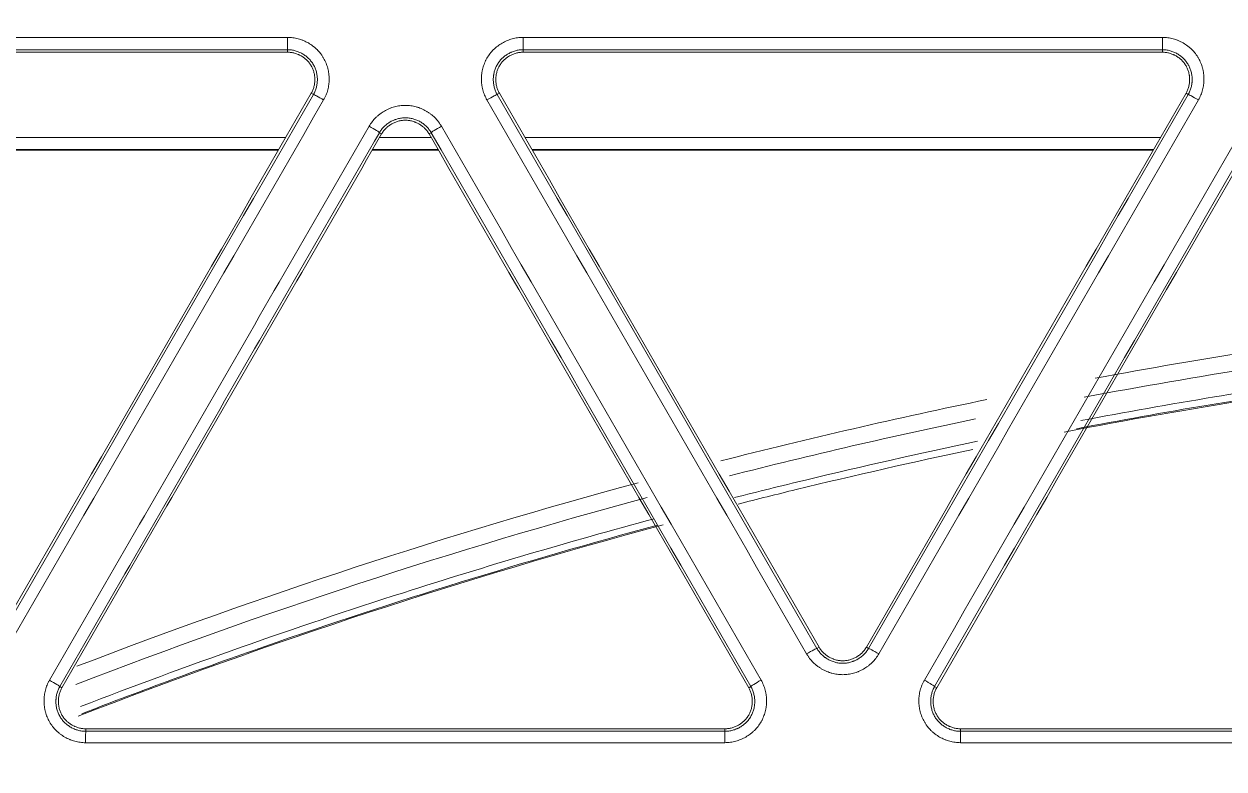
# Model space of a CAD drawing. Header units: inches. Extents: x 405346 to 489838, y -25612 to 14934.
# Drawn here: x 467159.02 to 467207.03, y 4533.6 to 4563.39 of the extents above; entities that cross this region are included whole.
import ezdxf

# ---------------------------------------------------------------- set-up
doc = ezdxf.new("R2010")
doc.units = ezdxf.units.IN
doc.header["$LTSCALE"] = 200
doc.header["$MEASUREMENT"] = 0
doc.layers.add('SS-EQ', color=2, linetype='Continuous', lineweight=20)

# ---------------------------------------------------------------- blocks, each defined once
blk = doc.blocks.new('4way무풍')
at = {"layer": 'SS-EQ'}
for p, q in [((-74.705, 240.839), (-74.705, 240.938)), ((-65.283, 240.938), (-65.283, 240.839)), ((-39.708, 240.839), (-39.708, 240.938)), ((-73.67, 239.147), (-73.757, 239.197)), ((-66.23, 239.197), (-66.317, 239.147)), ((-38.673, 239.147), (-38.76, 239.197)), ((-74.78, 237.423), (-100.202, 237.423)), ((-68.961, 237.423), (-71.029, 237.423)), ((-70.941, 237.572), (-71.027, 237.621)), ((-68.96, 237.621), (-69.046, 237.572)), ((-39.785, 237.423), (-65.207, 237.423)), ((-99.927, 236.949), (-75.054, 236.949)), ((-99.914, 236.924), (-75.067, 236.924)), ((-71.312, 236.924), (-68.67, 236.924)), ((-71.302, 236.949), (-68.688, 236.949)), ((-64.934, 236.949), (-40.058, 236.949)), ((-64.914, 236.924), (-40.071, 236.924)), ((-53.53, 216.999), (-53.443, 217.049)), ((-51.547, 217.049), (-51.461, 216.999)), ((-83.815, 215.473), (-83.729, 215.423)), ((-56.258, 215.423), (-56.172, 215.473)), ((-48.818, 215.473), (-48.732, 215.423)), ((-82.781, 213.782), (-82.781, 213.681)), ((-57.206, 213.681), (-57.206, 213.782)), ((-47.784, 213.782), (-47.784, 213.681))]:
    blk.add_line(p, q, dxfattribs=at)
for radius, start, end in [(231.709, 97.3123, 100.54153), (231.045, 97.24993, 100.68293), (229.825, 97.13305, 100.94482), (231.709, 101.63527, 104.33634), (231.045, 101.7829, 104.28852), (231.709, 105.18056, 111.0256), (231.045, 105.13481, 111.10046), (229.825, 105.0498, 111.19063)]:
    blk.add_arc((0, 0), radius, start, end, dxfattribs=at)
for centre, major_axis, ratio, start_param, end_param in [((-74.704, 241.411), (0, -0.474), 0.002196, 4.667051, 6.248279), ((-65.282, 241.411), (0, -0.474), 0.001885, 4.666785, 6.248279), ((-39.708, 241.411), (0, 0.474), 0.001088, 1.524669, 3.106686), ((-73.26, 238.91), (0.41, -0.237), 0.037527, 1.595023, 3.106661), ((-66.727, 238.91), (0.41, 0.237), 0.039797, 0.034934, 1.550131), ((-38.263, 238.91), (0.41, -0.237), 0.038773, 1.59443, 3.10666), ((-71.438, 237.858), (-0.41, 0.237), 0.037316, 3.176524, 4.736459), ((-68.549, 237.858), (0.41, 0.237), 0.039526, 1.550393, 3.106659), ((-53.939, 216.761), (0.41, 0.237), 0.034992, 0.034928, 1.553017), ((-51.051, 216.761), (0.41, -0.237), 0.033026, 1.592134, 3.106667), ((-84.225, 215.709), (0.41, -0.237), 0.031072, 0.034923, 1.592779), ((-55.762, 215.709), (0.41, 0.237), 0.03479, 1.553261, 3.106665), ((-49.228, 215.709), (-0.41, 0.237), 0.032879, 3.176518, 4.733578), ((-82.781, 213.208), (0, 0.474), 0.003545, 0.034907, 1.533433), ((-57.206, 213.208), (0, 0.474), 0.002346, 0.034907, 1.532516), ((-47.784, 213.208), (0, -0.474), 0.00191, 3.176499, 4.673858)]:
    blk.add_ellipse(centre, major_axis=major_axis, ratio=ratio, start_param=start_param, end_param=end_param, dxfattribs=at)
for points, knots in [([(-346.359, 0), (-346.359, 27.812), (-346.359, 55.623), (-346.359, 97.341), (-346.359, 111.247), (-346.359, 139.059), (-346.359, 152.964), (-346.359, 180.776), (-346.359, 194.682), (-346.359, 222.494), (-346.359, 236.4), (-346.358, 257.259), (-346.358, 264.212), (-346.359, 272.903), (-346.359, 274.641), (-346.359, 277.248), (-346.359, 278.117), (-346.358, 279.856), (-346.358, 280.725), (-346.358, 282.028), (-346.358, 282.463), (-346.358, 283.332), (-346.359, 283.767), (-346.359, 284.419), (-346.359, 284.636), (-346.359, 285.07), (-346.358, 285.288), (-346.355, 285.722), (-346.353, 285.939), (-346.345, 286.374), (-346.34, 286.591), (-346.322, 287.243), (-346.305, 287.677), (-346.262, 288.546), (-346.235, 288.98), (-346.174, 289.848), (-346.138, 290.283), (-346.078, 290.934), (-346.057, 291.151), (-346.012, 291.584), (-345.894, 292.666), (-345.748, 293.74), (-345.479, 295.449), (-345.327, 296.299), (-344.817, 298.834), (-344.407, 300.504), (-343.687, 302.982), (-343.172, 304.624), (-342.294, 307.059), (-341.638, 308.662), (-341.119, 309.858), (-340.941, 310.255), (-340.713, 310.75), (-340.668, 310.849), (-340.576, 311.047), (-340.437, 311.342), (-339.919, 312.422), (-339.029, 314.158), (-338.177, 315.659), (-336.854, 317.88), (-335.912, 319.32), (-334.41, 321.417), (-333.378, 322.795), (-331.741, 324.8), (-330.589, 326.095), (-329.702, 327.05), (-329.403, 327.366), (-329.023, 327.757), (-328.947, 327.835), (-328.795, 327.991), (-328.566, 328.224), (-327.719, 329.07), (-326.303, 330.411), (-324.35, 332.11), (-322.332, 333.721), (-320.944, 334.737), (-319.535, 335.723), (-318.819, 336.202), (-317.367, 337.129), (-315.893, 338.027), (-314.376, 338.866), (-313.222, 339.472), (-312.835, 339.671), (-312.249, 339.962), (-312.054, 340.059), (-311.662, 340.249), (-309.896, 341.094), (-308.103, 341.848), (-305.68, 342.749), (-304.055, 343.315), (-302.408, 343.812), (-299.923, 344.505), (-298.245, 344.898), (-295.697, 345.381), (-294.842, 345.525), (-293.766, 345.682), (-293.551, 345.712), (-293.119, 345.77), (-292.903, 345.798), (-292.254, 345.879), (-291.821, 345.928), (-290.523, 346.062), (-289.657, 346.132), (-288.357, 346.21), (-287.924, 346.231), (-287.057, 346.265), (-286.624, 346.277), (-285.974, 346.288), (-285.757, 346.29), (-285.323, 346.293), (-285.107, 346.293), (-284.673, 346.294), (-284.456, 346.293), (-284.023, 346.293), (-283.806, 346.293), (-283.155, 346.292), (-282.722, 346.292), (-281.855, 346.292), (-281.421, 346.292), (-280.12, 346.293), (-279.253, 346.293), (-277.519, 346.294), (-276.652, 346.294), (-274.05, 346.294), (-272.316, 346.294), (-267.113, 346.293), (-263.645, 346.293), (-256.707, 346.293), (-253.239, 346.293), (-242.833, 346.293), (-235.896, 346.294), (-222.022, 346.294), (-215.084, 346.294), (-194.273, 346.294), (-180.398, 346.294), (-152.65, 346.294), (-138.775, 346.294), (-111.027, 346.294), (-97.152, 346.294), (-69.403, 346.294), (-55.529, 346.294), (-34.718, 346.294), (-27.78, 346.294), (-13.906, 346.294), (-6.969, 346.294), (-0.032, 346.294)], [0, 0, 0, 0, 0.125, 0.125, 0.1875, 0.1875, 0.25, 0.25, 0.3125, 0.3125, 0.375, 0.375, 0.40625, 0.40625, 0.414063, 0.414063, 0.417969, 0.417969, 0.421875, 0.421875, 0.423828, 0.423828, 0.425781, 0.425781, 0.426758, 0.426758, 0.427734, 0.427734, 0.428711, 0.428711, 0.429688, 0.429688, 0.431641, 0.431641, 0.433594, 0.433594, 0.435547, 0.435547, 0.436523, 0.436523, 0.4375, 0.441406, 0.441406, 0.445313, 0.445313, 0.453125, 0.453125, 0.457031, 0.460938, 0.464844, 0.464844, 0.466797, 0.466797, 0.467285, 0.467285, 0.467773, 0.46875, 0.472656, 0.476563, 0.476563, 0.484375, 0.484375, 0.488281, 0.492188, 0.496094, 0.496094, 0.498047, 0.498047, 0.498535, 0.498535, 0.499023, 0.5, 0.503906, 0.507813, 0.511719, 0.515625, 0.515625, 0.519531, 0.519531, 0.523438, 0.527344, 0.527344, 0.529297, 0.529297, 0.530273, 0.530273, 0.53125, 0.539063, 0.539063, 0.542969, 0.546875, 0.546875, 0.554688, 0.554688, 0.558594, 0.558594, 0.55957, 0.55957, 0.560547, 0.560547, 0.5625, 0.5625, 0.566406, 0.566406, 0.568359, 0.568359, 0.570313, 0.570313, 0.571289, 0.571289, 0.572266, 0.572266, 0.573242, 0.573242, 0.574219, 0.574219, 0.576172, 0.576172, 0.578125, 0.578125, 0.582031, 0.582031, 0.585938, 0.585938, 0.59375, 0.59375, 0.609375, 0.609375, 0.625, 0.625, 0.65625, 0.65625, 0.6875, 0.6875, 0.75, 0.75, 0.8125, 0.8125, 0.875, 0.875, 0.9375, 0.9375, 0.96875, 0.96875, 1, 1, 1, 1]), ([(-0.032, 345.099), (-6.961, 345.099), (-13.891, 345.099), (-27.749, 345.099), (-34.679, 345.098), (-55.467, 345.098), (-69.326, 345.098), (-97.044, 345.097), (-110.903, 345.097), (-138.621, 345.096), (-152.479, 345.095), (-180.197, 345.093), (-194.056, 345.092), (-214.845, 345.089), (-221.774, 345.088), (-235.633, 345.086), (-242.562, 345.085), (-256.421, 345.082), (-263.351, 345.08), (-272.012, 345.079), (-273.745, 345.079), (-276.343, 345.078), (-277.21, 345.078), (-278.942, 345.077), (-279.808, 345.077), (-281.107, 345.076), (-281.54, 345.076), (-282.407, 345.076), (-282.84, 345.076), (-283.706, 345.075), (-284.139, 345.075), (-284.789, 345.074), (-285.005, 345.073), (-285.438, 345.071), (-285.655, 345.069), (-286.304, 345.059), (-286.737, 345.048), (-287.602, 345.017), (-288.034, 344.996), (-289.33, 344.921), (-290.194, 344.852), (-291.488, 344.721), (-291.92, 344.673), (-292.566, 344.593), (-292.782, 344.565), (-293.212, 344.507), (-294.286, 344.357), (-295.351, 344.179), (-297.891, 343.698), (-299.563, 343.307), (-302.038, 342.614), (-303.678, 342.117), (-305.297, 341.55), (-307.709, 340.648), (-309.296, 339.975), (-311.056, 339.137), (-311.349, 338.996), (-311.641, 338.852), (-311.836, 338.756), (-311.933, 338.707), (-312.418, 338.463), (-312.803, 338.264), (-313.95, 337.656), (-314.704, 337.235), (-316.19, 336.364), (-316.921, 335.913), (-318.363, 334.982), (-319.073, 334.501), (-320.472, 333.511), (-321.848, 332.49), (-323.849, 330.871), (-325.784, 329.163), (-327.03, 327.964), (-327.795, 327.195), (-327.947, 327.04), (-328.25, 326.729), (-328.401, 326.572), (-328.849, 326.101), (-329.144, 325.784), (-330.019, 324.826), (-331.153, 323.527), (-332.763, 321.515), (-333.776, 320.132), (-334.759, 318.728), (-335.235, 318.015), (-336.157, 316.57), (-336.603, 315.837), (-337.465, 314.349), (-338.296, 312.841), (-339.065, 311.29), (-339.481, 310.406), (-339.527, 310.307), (-339.618, 310.11), (-339.754, 309.814), (-340.065, 309.122), (-340.322, 308.526), (-340.821, 307.33), (-341.451, 305.726), (-342.288, 303.29), (-342.776, 301.647), (-343.454, 299.168), (-343.836, 297.496), (-344.302, 294.959), (-344.439, 294.108), (-344.619, 292.825), (-344.701, 292.181), (-344.786, 291.427), (-344.82, 291.103), (-344.842, 290.887), (-344.852, 290.779), (-344.946, 289.806), (-345.01, 288.941), (-345.078, 287.644), (-345.096, 287.211), (-345.116, 286.563), (-345.122, 286.346), (-345.13, 285.914), (-345.133, 285.698), (-345.138, 285.265), (-345.139, 285.049), (-345.14, 284.616), (-345.14, 284.4), (-345.141, 283.751), (-345.141, 283.319), (-345.141, 282.67), (-345.141, 282.453), (-345.141, 282.021), (-345.141, 281.805), (-345.142, 281.156), (-345.142, 280.723), (-345.142, 279.426), (-345.143, 278.561), (-345.144, 276.83), (-345.144, 275.965), (-345.145, 273.37), (-345.145, 271.64), (-345.146, 262.989), (-345.147, 256.068), (-345.152, 235.306), (-345.154, 221.464), (-345.157, 193.781), (-345.158, 179.94), (-345.16, 152.257), (-345.161, 138.415), (-345.162, 110.732), (-345.163, 69.207), (-345.164, 27.683), (-345.164, 0)], [0, 0, 0, 0, 0.03125, 0.03125, 0.0625, 0.0625, 0.125, 0.125, 0.1875, 0.1875, 0.25, 0.25, 0.3125, 0.3125, 0.34375, 0.34375, 0.375, 0.375, 0.40625, 0.40625, 0.414063, 0.414063, 0.417969, 0.417969, 0.421875, 0.421875, 0.423828, 0.423828, 0.425781, 0.425781, 0.427734, 0.427734, 0.428711, 0.428711, 0.429688, 0.429688, 0.431641, 0.431641, 0.433594, 0.433594, 0.4375, 0.4375, 0.439453, 0.439453, 0.44043, 0.44043, 0.441406, 0.445313, 0.445313, 0.453125, 0.453125, 0.457031, 0.460938, 0.460938, 0.46875, 0.46875, 0.469727, 0.470215, 0.470215, 0.470703, 0.470703, 0.472656, 0.472656, 0.476563, 0.476563, 0.480469, 0.480469, 0.484375, 0.484375, 0.488281, 0.492188, 0.496094, 0.5, 0.5, 0.500977, 0.500977, 0.501953, 0.501953, 0.503906, 0.503906, 0.507813, 0.511719, 0.515625, 0.515625, 0.519531, 0.519531, 0.523438, 0.523438, 0.527344, 0.53125, 0.53125, 0.531738, 0.531738, 0.532227, 0.533203, 0.535156, 0.535156, 0.539063, 0.542969, 0.546875, 0.546875, 0.554688, 0.554688, 0.558594, 0.558594, 0.560547, 0.561523, 0.562012, 0.562012, 0.5625, 0.5625, 0.566406, 0.566406, 0.568359, 0.568359, 0.569336, 0.569336, 0.570313, 0.570313, 0.571289, 0.571289, 0.572266, 0.572266, 0.574219, 0.574219, 0.575195, 0.575195, 0.576172, 0.576172, 0.578125, 0.578125, 0.582031, 0.582031, 0.585938, 0.585938, 0.59375, 0.59375, 0.625, 0.625, 0.6875, 0.6875, 0.75, 0.75, 0.8125, 0.8125, 0.875, 1, 1, 1, 1]), ([(-100.281, 241.433), (-96.018, 241.433), (-91.756, 241.433), (-83.231, 241.433), (-78.968, 241.433), (-74.706, 241.433)], [0, 0, 0, 0, 0.5, 0.5, 1, 1, 1, 1]), ([(-74.706, 241.433), (-74.632, 241.433), (-74.559, 241.428), (-74.416, 241.409), (-74.345, 241.394), (-74.24, 241.366), (-74.205, 241.355), (-74.153, 241.337), (-74.135, 241.331), (-74.101, 241.318), (-74.084, 241.311), (-74, 241.276), (-73.87, 241.211), (-73.749, 241.131), (-73.677, 241.075), (-73.662, 241.064), (-73.634, 241.041), (-73.62, 241.029), (-73.579, 240.993), (-73.552, 240.968), (-73.475, 240.892), (-73.427, 240.838), (-73.361, 240.752), (-73.339, 240.722), (-73.299, 240.661), (-73.279, 240.63), (-73.224, 240.535), (-73.161, 240.405), (-73.115, 240.268), (-73.092, 240.18), (-73.087, 240.162), (-73.079, 240.126), (-73.075, 240.108), (-73.065, 240.054), (-73.059, 240.018), (-73.045, 239.91), (-73.04, 239.838), (-73.04, 239.729), (-73.042, 239.675), (-73.046, 239.62), (-73.05, 239.584), (-73.052, 239.566), (-73.064, 239.475), (-73.091, 239.333), (-73.137, 239.195), (-73.178, 239.094), (-73.193, 239.061), (-73.226, 238.995), (-73.243, 238.963), (-73.261, 238.931)], [0, 0, 0, 0, 0.0625, 0.0625, 0.125, 0.125, 0.15625, 0.15625, 0.171875, 0.171875, 0.1875, 0.1875, 0.25, 0.3125, 0.3125, 0.328125, 0.328125, 0.34375, 0.34375, 0.375, 0.375, 0.4375, 0.4375, 0.46875, 0.46875, 0.5, 0.5, 0.5625, 0.625, 0.625, 0.640625, 0.640625, 0.65625, 0.65625, 0.6875, 0.6875, 0.75, 0.75, 0.78125, 0.796875, 0.796875, 0.8125, 0.8125, 0.875, 0.9375, 0.9375, 0.96875, 0.96875, 1, 1, 1, 1]), ([(-66.728, 238.931), (-66.764, 238.995), (-66.796, 239.06), (-66.851, 239.194), (-66.874, 239.262), (-66.902, 239.368), (-66.91, 239.403), (-66.921, 239.457), (-66.924, 239.475), (-66.93, 239.511), (-66.933, 239.529), (-66.944, 239.62), (-66.954, 239.764), (-66.944, 239.909), (-66.933, 240), (-66.93, 240.018), (-66.924, 240.054), (-66.921, 240.072), (-66.911, 240.126), (-66.902, 240.161), (-66.875, 240.266), (-66.852, 240.335), (-66.811, 240.435), (-66.796, 240.469), (-66.764, 240.534), (-66.746, 240.567), (-66.692, 240.662), (-66.611, 240.782), (-66.515, 240.891), (-66.45, 240.955), (-66.437, 240.967), (-66.41, 240.992), (-66.397, 241.005), (-66.355, 241.041), (-66.327, 241.064), (-66.24, 241.13), (-66.18, 241.17), (-66.086, 241.225), (-66.038, 241.25), (-65.988, 241.274), (-65.955, 241.289), (-65.938, 241.297), (-65.854, 241.332), (-65.716, 241.379), (-65.575, 241.408), (-65.466, 241.423), (-65.43, 241.427), (-65.357, 241.432), (-65.32, 241.433), (-65.283, 241.433)], [0, 0, 0, 0, 0.0625, 0.0625, 0.125, 0.125, 0.15625, 0.15625, 0.171875, 0.171875, 0.1875, 0.1875, 0.25, 0.3125, 0.3125, 0.328125, 0.328125, 0.34375, 0.34375, 0.375, 0.375, 0.4375, 0.4375, 0.46875, 0.46875, 0.5, 0.5, 0.5625, 0.625, 0.625, 0.640625, 0.640625, 0.65625, 0.65625, 0.6875, 0.6875, 0.75, 0.75, 0.78125, 0.796875, 0.796875, 0.8125, 0.8125, 0.875, 0.9375, 0.9375, 0.96875, 0.96875, 1, 1, 1, 1]), ([(-65.283, 241.433), (-61.021, 241.433), (-56.758, 241.433), (-48.233, 241.433), (-43.971, 241.433), (-39.708, 241.433)], [0, 0, 0, 0, 0.5, 0.5, 1, 1, 1, 1]), ([(-39.708, 241.433), (-39.635, 241.433), (-39.562, 241.428), (-39.419, 241.409), (-39.348, 241.394), (-39.242, 241.366), (-39.207, 241.355), (-39.155, 241.337), (-39.138, 241.331), (-39.104, 241.318), (-39.087, 241.311), (-39.003, 241.276), (-38.873, 241.212), (-38.752, 241.131), (-38.679, 241.076), (-38.665, 241.064), (-38.637, 241.041), (-38.623, 241.029), (-38.581, 240.993), (-38.555, 240.969), (-38.478, 240.892), (-38.43, 240.838), (-38.363, 240.752), (-38.342, 240.722), (-38.301, 240.662), (-38.282, 240.631), (-38.227, 240.536), (-38.163, 240.405), (-38.117, 240.268), (-38.094, 240.18), (-38.09, 240.162), (-38.082, 240.126), (-38.078, 240.108), (-38.067, 240.055), (-38.062, 240.019), (-38.048, 239.911), (-38.043, 239.838), (-38.043, 239.73), (-38.045, 239.675), (-38.049, 239.621), (-38.053, 239.584), (-38.055, 239.566), (-38.066, 239.475), (-38.094, 239.333), (-38.14, 239.196), (-38.181, 239.095), (-38.196, 239.061), (-38.228, 238.995), (-38.246, 238.963), (-38.264, 238.931)], [0, 0, 0, 0, 0.0625, 0.0625, 0.125, 0.125, 0.15625, 0.15625, 0.171875, 0.171875, 0.1875, 0.1875, 0.25, 0.3125, 0.3125, 0.328125, 0.328125, 0.34375, 0.34375, 0.375, 0.375, 0.4375, 0.4375, 0.46875, 0.46875, 0.5, 0.5, 0.5625, 0.625, 0.625, 0.640625, 0.640625, 0.65625, 0.65625, 0.6875, 0.6875, 0.75, 0.75, 0.78125, 0.796875, 0.796875, 0.8125, 0.8125, 0.875, 0.9375, 0.9375, 0.96875, 0.96875, 1, 1, 1, 1]), ([(-74.705, 240.938), (-78.967, 240.938), (-83.229, 240.938), (-91.754, 240.938), (-96.017, 240.938), (-100.279, 240.938)], [0, 0, 0, 0, 0.5, 0.5, 1, 1, 1, 1]), ([(-74.705, 240.839), (-78.967, 240.839), (-83.229, 240.839), (-91.754, 240.839), (-96.017, 240.839), (-100.279, 240.839)], [0, 0, 0, 0, 0.5, 0.5, 1, 1, 1, 1]), ([(-73.67, 239.147), (-73.668, 239.15), (-73.667, 239.153), (-73.663, 239.159), (-73.659, 239.167), (-73.654, 239.176), (-73.645, 239.193), (-73.639, 239.205), (-73.621, 239.24), (-73.611, 239.264), (-73.581, 239.336), (-73.549, 239.435), (-73.529, 239.537), (-73.521, 239.602), (-73.52, 239.615), (-73.517, 239.641), (-73.516, 239.654), (-73.514, 239.693), (-73.513, 239.719), (-73.513, 239.796), (-73.516, 239.848), (-73.526, 239.925), (-73.53, 239.951), (-73.54, 240.002), (-73.546, 240.028), (-73.566, 240.104), (-73.599, 240.202), (-73.644, 240.295), (-73.683, 240.363), (-73.697, 240.386), (-73.726, 240.429), (-73.742, 240.45), (-73.789, 240.511), (-73.824, 240.55), (-73.879, 240.605), (-73.907, 240.631), (-73.937, 240.657), (-73.958, 240.673), (-73.968, 240.681), (-74.02, 240.721), (-74.107, 240.779), (-74.2, 240.825), (-74.272, 240.855), (-74.296, 240.864), (-74.346, 240.882), (-74.371, 240.889), (-74.446, 240.91), (-74.497, 240.92), (-74.574, 240.931), (-74.613, 240.935), (-74.659, 240.937), (-74.682, 240.938), (-74.691, 240.938), (-74.698, 240.938), (-74.701, 240.938), (-74.705, 240.938)], [0, 0, 0, 0, 0.003906, 0.003906, 0.007812, 0.015625, 0.015625, 0.03125, 0.03125, 0.0625, 0.0625, 0.125, 0.1875, 0.1875, 0.203125, 0.203125, 0.21875, 0.21875, 0.25, 0.25, 0.3125, 0.3125, 0.34375, 0.34375, 0.375, 0.375, 0.4375, 0.5, 0.5, 0.53125, 0.53125, 0.5625, 0.5625, 0.625, 0.625, 0.65625, 0.671875, 0.671875, 0.6875, 0.6875, 0.75, 0.8125, 0.8125, 0.84375, 0.84375, 0.875, 0.875, 0.9375, 0.9375, 0.96875, 0.984375, 0.992187, 0.996094, 0.996094, 1, 1, 1, 1]), ([(-74.705, 240.839), (-74.68, 240.839), (-74.656, 240.838), (-74.608, 240.835), (-74.584, 240.832), (-74.514, 240.823), (-74.421, 240.803), (-74.33, 240.772), (-74.275, 240.749), (-74.264, 240.744), (-74.242, 240.734), (-74.21, 240.719), (-74.178, 240.702), (-74.116, 240.666), (-74.077, 240.64), (-74.02, 240.597), (-74.002, 240.581), (-73.965, 240.55), (-73.948, 240.534), (-73.897, 240.483), (-73.834, 240.412), (-73.781, 240.333), (-73.745, 240.271), (-73.733, 240.249), (-73.712, 240.206), (-73.703, 240.185), (-73.676, 240.119), (-73.661, 240.074), (-73.643, 240.005), (-73.635, 239.97), (-73.629, 239.934), (-73.625, 239.911), (-73.623, 239.899), (-73.615, 239.839), (-73.61, 239.744), (-73.616, 239.649), (-73.625, 239.578), (-73.628, 239.555), (-73.637, 239.507), (-73.643, 239.484), (-73.661, 239.415), (-73.676, 239.37), (-73.712, 239.282), (-73.733, 239.239), (-73.757, 239.197)], [0, 0, 0, 0, 0.03125, 0.03125, 0.0625, 0.0625, 0.125, 0.1875, 0.1875, 0.203125, 0.203125, 0.21875, 0.25, 0.25, 0.3125, 0.3125, 0.34375, 0.34375, 0.375, 0.375, 0.4375, 0.5, 0.5, 0.53125, 0.53125, 0.5625, 0.5625, 0.625, 0.625, 0.65625, 0.671875, 0.671875, 0.6875, 0.6875, 0.75, 0.8125, 0.8125, 0.84375, 0.84375, 0.875, 0.875, 0.9375, 0.9375, 1, 1, 1, 1]), ([(-65.283, 240.938), (-65.286, 240.938), (-65.289, 240.938), (-65.296, 240.938), (-65.306, 240.938), (-65.315, 240.937), (-65.335, 240.937), (-65.348, 240.936), (-65.388, 240.933), (-65.414, 240.931), (-65.491, 240.92), (-65.592, 240.899), (-65.691, 240.865), (-65.751, 240.84), (-65.763, 240.834), (-65.787, 240.823), (-65.822, 240.806), (-65.857, 240.788), (-65.924, 240.749), (-65.967, 240.72), (-66.029, 240.673), (-66.05, 240.656), (-66.079, 240.631), (-66.089, 240.622), (-66.108, 240.604), (-66.118, 240.595), (-66.164, 240.549), (-66.199, 240.51), (-66.262, 240.429), (-66.291, 240.385), (-66.33, 240.318), (-66.342, 240.294), (-66.365, 240.247), (-66.376, 240.224), (-66.405, 240.152), (-66.422, 240.103), (-66.441, 240.027), (-66.45, 239.989), (-66.457, 239.951), (-66.461, 239.925), (-66.463, 239.912), (-66.471, 239.847), (-66.478, 239.743), (-66.471, 239.64), (-66.461, 239.563), (-66.457, 239.537), (-66.447, 239.485), (-66.441, 239.46), (-66.422, 239.384), (-66.405, 239.335), (-66.376, 239.263), (-66.36, 239.228), (-66.339, 239.187), (-66.328, 239.167), (-66.324, 239.159), (-66.32, 239.153), (-66.319, 239.15), (-66.317, 239.147)], [0, 0, 0, 0, 0.003906, 0.003906, 0.007812, 0.015625, 0.015625, 0.03125, 0.03125, 0.0625, 0.0625, 0.125, 0.1875, 0.1875, 0.203125, 0.203125, 0.21875, 0.25, 0.25, 0.3125, 0.3125, 0.34375, 0.34375, 0.359375, 0.359375, 0.375, 0.375, 0.4375, 0.4375, 0.5, 0.5, 0.53125, 0.53125, 0.5625, 0.5625, 0.625, 0.625, 0.65625, 0.671875, 0.671875, 0.6875, 0.6875, 0.75, 0.8125, 0.8125, 0.84375, 0.84375, 0.875, 0.875, 0.9375, 0.9375, 0.96875, 0.984375, 0.992187, 0.996094, 0.996094, 1, 1, 1, 1]), ([(-66.23, 239.197), (-66.254, 239.239), (-66.276, 239.283), (-66.312, 239.371), (-66.341, 239.461), (-66.36, 239.554), (-66.369, 239.626), (-66.371, 239.65), (-66.374, 239.697), (-66.375, 239.721), (-66.375, 239.793), (-66.372, 239.84), (-66.363, 239.911), (-66.359, 239.934), (-66.35, 239.981), (-66.344, 240.005), (-66.326, 240.074), (-66.296, 240.164), (-66.254, 240.25), (-66.218, 240.312), (-66.206, 240.333), (-66.179, 240.372), (-66.165, 240.392), (-66.121, 240.448), (-66.09, 240.484), (-66.039, 240.534), (-66.013, 240.558), (-65.985, 240.581), (-65.967, 240.596), (-65.957, 240.604), (-65.91, 240.64), (-65.83, 240.693), (-65.745, 240.735), (-65.679, 240.763), (-65.656, 240.771), (-65.611, 240.787), (-65.588, 240.794), (-65.519, 240.813), (-65.472, 240.823), (-65.378, 240.836), (-65.331, 240.839), (-65.283, 240.839)], [0, 0, 0, 0, 0.0625, 0.0625, 0.125, 0.1875, 0.1875, 0.21875, 0.21875, 0.25, 0.25, 0.3125, 0.3125, 0.34375, 0.34375, 0.375, 0.375, 0.4375, 0.5, 0.5, 0.53125, 0.53125, 0.5625, 0.5625, 0.625, 0.625, 0.65625, 0.671875, 0.671875, 0.6875, 0.6875, 0.75, 0.8125, 0.8125, 0.84375, 0.84375, 0.875, 0.875, 0.9375, 0.9375, 1, 1, 1, 1]), ([(-39.708, 240.938), (-43.97, 240.938), (-48.233, 240.938), (-56.758, 240.938), (-61.02, 240.938), (-65.283, 240.938)], [0, 0, 0, 0, 0.5, 0.5, 1, 1, 1, 1]), ([(-39.708, 240.839), (-43.97, 240.839), (-48.233, 240.839), (-56.758, 240.839), (-61.02, 240.839), (-65.283, 240.839)], [0, 0, 0, 0, 0.5, 0.5, 1, 1, 1, 1]), ([(-38.673, 239.147), (-38.672, 239.15), (-38.67, 239.153), (-38.667, 239.159), (-38.662, 239.167), (-38.657, 239.176), (-38.648, 239.193), (-38.642, 239.205), (-38.625, 239.24), (-38.614, 239.264), (-38.585, 239.336), (-38.552, 239.435), (-38.532, 239.537), (-38.524, 239.601), (-38.523, 239.615), (-38.52, 239.641), (-38.519, 239.654), (-38.517, 239.693), (-38.516, 239.719), (-38.516, 239.796), (-38.519, 239.848), (-38.529, 239.925), (-38.533, 239.951), (-38.543, 240.002), (-38.549, 240.028), (-38.569, 240.104), (-38.602, 240.202), (-38.647, 240.295), (-38.686, 240.363), (-38.7, 240.385), (-38.73, 240.429), (-38.745, 240.45), (-38.792, 240.511), (-38.827, 240.55), (-38.882, 240.605), (-38.911, 240.631), (-38.941, 240.657), (-38.961, 240.673), (-38.971, 240.681), (-39.023, 240.721), (-39.11, 240.779), (-39.203, 240.825), (-39.275, 240.855), (-39.3, 240.864), (-39.349, 240.882), (-39.374, 240.889), (-39.45, 240.91), (-39.5, 240.92), (-39.577, 240.931), (-39.616, 240.935), (-39.662, 240.937), (-39.685, 240.938), (-39.695, 240.938), (-39.701, 240.938), (-39.704, 240.938), (-39.708, 240.938)], [0, 0, 0, 0, 0.003906, 0.003906, 0.007812, 0.015625, 0.015625, 0.03125, 0.03125, 0.0625, 0.0625, 0.125, 0.1875, 0.1875, 0.203125, 0.203125, 0.21875, 0.21875, 0.25, 0.25, 0.3125, 0.3125, 0.34375, 0.34375, 0.375, 0.375, 0.4375, 0.5, 0.5, 0.53125, 0.53125, 0.5625, 0.5625, 0.625, 0.625, 0.65625, 0.671875, 0.671875, 0.6875, 0.6875, 0.75, 0.8125, 0.8125, 0.84375, 0.84375, 0.875, 0.875, 0.9375, 0.9375, 0.96875, 0.984375, 0.992188, 0.996094, 0.996094, 1, 1, 1, 1]), ([(-39.708, 240.839), (-39.684, 240.839), (-39.66, 240.838), (-39.612, 240.835), (-39.588, 240.832), (-39.517, 240.823), (-39.424, 240.803), (-39.334, 240.772), (-39.278, 240.749), (-39.267, 240.744), (-39.245, 240.734), (-39.213, 240.719), (-39.181, 240.702), (-39.12, 240.666), (-39.08, 240.64), (-39.023, 240.597), (-39.005, 240.581), (-38.968, 240.55), (-38.951, 240.534), (-38.9, 240.483), (-38.837, 240.412), (-38.784, 240.333), (-38.748, 240.271), (-38.736, 240.249), (-38.715, 240.206), (-38.706, 240.185), (-38.679, 240.119), (-38.664, 240.074), (-38.646, 240.005), (-38.638, 239.97), (-38.632, 239.934), (-38.628, 239.911), (-38.626, 239.899), (-38.619, 239.839), (-38.613, 239.744), (-38.619, 239.649), (-38.628, 239.578), (-38.632, 239.555), (-38.641, 239.507), (-38.646, 239.484), (-38.664, 239.415), (-38.679, 239.37), (-38.715, 239.282), (-38.736, 239.239), (-38.76, 239.197)], [0, 0, 0, 0, 0.03125, 0.03125, 0.0625, 0.0625, 0.125, 0.1875, 0.1875, 0.203125, 0.203125, 0.21875, 0.25, 0.25, 0.3125, 0.3125, 0.34375, 0.34375, 0.375, 0.375, 0.4375, 0.5, 0.5, 0.53125, 0.53125, 0.5625, 0.5625, 0.625, 0.625, 0.65625, 0.671875, 0.671875, 0.6875, 0.6875, 0.75, 0.8125, 0.8125, 0.84375, 0.84375, 0.875, 0.875, 0.9375, 0.9375, 1, 1, 1, 1]), ([(-71.439, 237.879), (-71.402, 237.942), (-71.362, 238.003), (-71.273, 238.117), (-71.225, 238.171), (-71.148, 238.248), (-71.121, 238.273), (-71.08, 238.309), (-71.066, 238.321), (-71.037, 238.344), (-71.023, 238.355), (-70.951, 238.411), (-70.83, 238.491), (-70.7, 238.555), (-70.615, 238.591), (-70.598, 238.598), (-70.564, 238.611), (-70.547, 238.617), (-70.495, 238.634), (-70.461, 238.645), (-70.356, 238.674), (-70.285, 238.688), (-70.177, 238.703), (-70.141, 238.706), (-70.068, 238.711), (-70.031, 238.713), (-69.922, 238.713), (-69.777, 238.703), (-69.635, 238.674), (-69.547, 238.65), (-69.529, 238.645), (-69.494, 238.634), (-69.477, 238.628), (-69.425, 238.611), (-69.391, 238.598), (-69.29, 238.556), (-69.225, 238.524), (-69.131, 238.469), (-69.085, 238.441), (-69.04, 238.409), (-69.01, 238.388), (-68.995, 238.377), (-68.922, 238.322), (-68.813, 238.227), (-68.717, 238.118), (-68.65, 238.032), (-68.629, 238.003), (-68.588, 237.942), (-68.568, 237.911), (-68.55, 237.879)], [0, 0, 0, 0, 0.0625, 0.0625, 0.125, 0.125, 0.15625, 0.15625, 0.171875, 0.171875, 0.1875, 0.1875, 0.25, 0.3125, 0.3125, 0.328125, 0.328125, 0.34375, 0.34375, 0.375, 0.375, 0.4375, 0.4375, 0.46875, 0.46875, 0.5, 0.5, 0.5625, 0.625, 0.625, 0.640625, 0.640625, 0.65625, 0.65625, 0.6875, 0.6875, 0.75, 0.75, 0.78125, 0.796875, 0.796875, 0.8125, 0.8125, 0.875, 0.9375, 0.9375, 0.96875, 0.96875, 1, 1, 1, 1]), ([(-68.96, 237.621), (-68.961, 237.624), (-68.963, 237.627), (-68.966, 237.633), (-68.971, 237.641), (-68.976, 237.65), (-68.987, 237.666), (-68.994, 237.677), (-69.016, 237.71), (-69.031, 237.731), (-69.079, 237.793), (-69.148, 237.87), (-69.226, 237.938), (-69.279, 237.978), (-69.289, 237.985), (-69.31, 238), (-69.343, 238.023), (-69.376, 238.043), (-69.443, 238.082), (-69.49, 238.105), (-69.562, 238.135), (-69.586, 238.144), (-69.635, 238.162), (-69.661, 238.169), (-69.736, 238.19), (-69.787, 238.2), (-69.89, 238.214), (-69.941, 238.218), (-70.02, 238.218), (-70.046, 238.217), (-70.098, 238.213), (-70.124, 238.211), (-70.201, 238.2), (-70.252, 238.19), (-70.327, 238.169), (-70.364, 238.158), (-70.401, 238.144), (-70.426, 238.135), (-70.438, 238.13), (-70.498, 238.105), (-70.591, 238.059), (-70.678, 238.001), (-70.74, 237.954), (-70.76, 237.937), (-70.8, 237.903), (-70.819, 237.885), (-70.874, 237.831), (-70.909, 237.792), (-70.956, 237.73), (-70.979, 237.699), (-71.004, 237.661), (-71.016, 237.641), (-71.021, 237.633), (-71.024, 237.627), (-71.026, 237.624), (-71.027, 237.621)], [0, 0, 0, 0, 0.003906, 0.003906, 0.007812, 0.015625, 0.015625, 0.03125, 0.03125, 0.0625, 0.0625, 0.125, 0.1875, 0.1875, 0.203125, 0.203125, 0.21875, 0.25, 0.25, 0.3125, 0.3125, 0.34375, 0.34375, 0.375, 0.375, 0.4375, 0.4375, 0.5, 0.5, 0.53125, 0.53125, 0.5625, 0.5625, 0.625, 0.625, 0.65625, 0.671875, 0.671875, 0.6875, 0.6875, 0.75, 0.8125, 0.8125, 0.84375, 0.84375, 0.875, 0.875, 0.9375, 0.9375, 0.96875, 0.984375, 0.992187, 0.996094, 0.996094, 1, 1, 1, 1]), ([(-70.941, 237.572), (-70.917, 237.614), (-70.89, 237.654), (-70.832, 237.729), (-70.769, 237.8), (-70.697, 237.862), (-70.64, 237.906), (-70.62, 237.92), (-70.58, 237.946), (-70.56, 237.959), (-70.498, 237.995), (-70.455, 238.016), (-70.389, 238.043), (-70.367, 238.052), (-70.322, 238.067), (-70.299, 238.075), (-70.229, 238.093), (-70.136, 238.112), (-70.041, 238.119), (-69.969, 238.119), (-69.945, 238.118), (-69.898, 238.115), (-69.874, 238.112), (-69.803, 238.103), (-69.757, 238.093), (-69.688, 238.074), (-69.654, 238.064), (-69.62, 238.051), (-69.598, 238.043), (-69.586, 238.038), (-69.531, 238.015), (-69.446, 237.973), (-69.367, 237.92), (-69.31, 237.877), (-69.291, 237.862), (-69.255, 237.83), (-69.237, 237.814), (-69.186, 237.764), (-69.155, 237.728), (-69.097, 237.653), (-69.07, 237.614), (-69.046, 237.572)], [0, 0, 0, 0, 0.0625, 0.0625, 0.125, 0.1875, 0.1875, 0.21875, 0.21875, 0.25, 0.25, 0.3125, 0.3125, 0.34375, 0.34375, 0.375, 0.375, 0.4375, 0.5, 0.5, 0.53125, 0.53125, 0.5625, 0.5625, 0.625, 0.625, 0.65625, 0.671875, 0.671875, 0.6875, 0.6875, 0.75, 0.8125, 0.8125, 0.84375, 0.84375, 0.875, 0.875, 0.9375, 0.9375, 1, 1, 1, 1]), ([(-84.227, 215.727), (-82.095, 219.42), (-79.964, 223.112), (-75.701, 230.495), (-73.57, 234.187), (-71.439, 237.879)], [0, 0, 0, 0, 0.5, 0.5, 1, 1, 1, 1]), ([(-71.027, 237.621), (-73.158, 233.93), (-75.29, 230.239), (-79.552, 222.856), (-81.683, 219.165), (-83.815, 215.473)], [0, 0, 0, 0, 0.5, 0.5, 1, 1, 1, 1]), ([(-70.941, 237.572), (-73.072, 233.881), (-75.203, 230.19), (-79.466, 222.807), (-81.597, 219.115), (-83.729, 215.423)], [0, 0, 0, 0, 0.5, 0.5, 1, 1, 1, 1]), ([(-43.149, 225.782), (-39.644, 226.451), (-34.73, 227.272), (-29.794, 227.933), (-28.392, 228.107)], [0, 0, 0, 0, 0.716473, 1, 1, 1, 1]), ([(-42.968, 226.105), (-41.19, 226.442), (-39.408, 226.759), (-34.607, 227.555), (-31.581, 227.994), (-28.547, 228.374)], [0, 0, 0, 0, 0.371853, 0.371853, 1, 1, 1, 1]), ([(-56.827, 223.025), (-55.882, 223.266), (-54.937, 223.5), (-51.702, 224.281), (-49.407, 224.798), (-47.104, 225.279)], [0, 0, 0, 0, 0.292887, 0.292887, 1, 1, 1, 1]), ([(-56.68, 222.77), (-55.906, 222.967), (-52.786, 223.744), (-49.651, 224.454), (-47.287, 224.951)], [0, 0, 0, 0, 0.248636, 1, 1, 1, 1]), ([(-82.988, 214.668), (-78.729, 216.315), (-74.421, 217.834), (-66.752, 220.286), (-63.407, 221.272), (-60.042, 222.181)], [0, 0, 0, 0, 0.567082, 0.567082, 1, 1, 1, 1]), ([(-82.937, 214.384), (-80.511, 215.323), (-72.922, 218.112), (-65.193, 220.497), (-59.9, 221.926)], [0, 0, 0, 0, 0.321858, 1, 1, 1, 1]), ([(-53.53, 216.999), (-53.528, 216.996), (-53.526, 216.993), (-53.523, 216.987), (-53.518, 216.979), (-53.513, 216.971), (-53.502, 216.954), (-53.495, 216.943), (-53.473, 216.91), (-53.458, 216.889), (-53.41, 216.827), (-53.341, 216.75), (-53.263, 216.682), (-53.211, 216.642), (-53.2, 216.634), (-53.179, 216.619), (-53.146, 216.597), (-53.113, 216.576), (-53.046, 216.537), (-52.999, 216.514), (-52.927, 216.484), (-52.903, 216.475), (-52.853, 216.458), (-52.828, 216.45), (-52.753, 216.429), (-52.702, 216.419), (-52.599, 216.405), (-52.547, 216.401), (-52.469, 216.401), (-52.442, 216.402), (-52.39, 216.406), (-52.364, 216.408), (-52.287, 216.419), (-52.236, 216.429), (-52.161, 216.45), (-52.124, 216.461), (-52.087, 216.475), (-52.063, 216.484), (-52.05, 216.489), (-51.99, 216.514), (-51.897, 216.561), (-51.81, 216.618), (-51.748, 216.666), (-51.728, 216.682), (-51.688, 216.717), (-51.669, 216.734), (-51.614, 216.789), (-51.579, 216.828), (-51.532, 216.89), (-51.509, 216.921), (-51.484, 216.959), (-51.472, 216.979), (-51.467, 216.987), (-51.464, 216.993), (-51.462, 216.996), (-51.461, 216.999)], [0, 0, 0, 0, 0.003906, 0.003906, 0.007812, 0.015625, 0.015625, 0.03125, 0.03125, 0.0625, 0.0625, 0.125, 0.1875, 0.1875, 0.203125, 0.203125, 0.21875, 0.25, 0.25, 0.3125, 0.3125, 0.34375, 0.34375, 0.375, 0.375, 0.4375, 0.4375, 0.5, 0.5, 0.53125, 0.53125, 0.5625, 0.5625, 0.625, 0.625, 0.65625, 0.671875, 0.671875, 0.6875, 0.6875, 0.75, 0.8125, 0.8125, 0.84375, 0.84375, 0.875, 0.875, 0.9375, 0.9375, 0.96875, 0.984375, 0.992188, 0.996094, 0.996094, 1, 1, 1, 1]), ([(-51.547, 217.049), (-51.571, 217.007), (-51.598, 216.967), (-51.657, 216.892), (-51.72, 216.821), (-51.792, 216.758), (-51.849, 216.715), (-51.869, 216.701), (-51.909, 216.674), (-51.929, 216.662), (-51.991, 216.626), (-52.033, 216.605), (-52.099, 216.578), (-52.122, 216.569), (-52.167, 216.553), (-52.19, 216.546), (-52.259, 216.527), (-52.352, 216.508), (-52.447, 216.502), (-52.519, 216.502), (-52.543, 216.503), (-52.591, 216.506), (-52.615, 216.508), (-52.686, 216.518), (-52.732, 216.528), (-52.801, 216.547), (-52.835, 216.557), (-52.869, 216.569), (-52.891, 216.578), (-52.902, 216.582), (-52.958, 216.606), (-53.043, 216.648), (-53.122, 216.701), (-53.179, 216.744), (-53.198, 216.759), (-53.234, 216.791), (-53.252, 216.807), (-53.302, 216.857), (-53.334, 216.893), (-53.392, 216.968), (-53.419, 217.007), (-53.443, 217.049)], [0, 0, 0, 0, 0.0625, 0.0625, 0.125, 0.1875, 0.1875, 0.21875, 0.21875, 0.25, 0.25, 0.3125, 0.3125, 0.34375, 0.34375, 0.375, 0.375, 0.4375, 0.5, 0.5, 0.53125, 0.53125, 0.5625, 0.5625, 0.625, 0.625, 0.65625, 0.671875, 0.671875, 0.6875, 0.6875, 0.75, 0.8125, 0.8125, 0.84375, 0.84375, 0.875, 0.875, 0.9375, 0.9375, 1, 1, 1, 1]), ([(-51.052, 216.78), (-51.088, 216.717), (-51.129, 216.656), (-51.217, 216.542), (-51.265, 216.487), (-51.343, 216.411), (-51.369, 216.386), (-51.411, 216.35), (-51.425, 216.338), (-51.453, 216.315), (-51.468, 216.303), (-51.54, 216.248), (-51.661, 216.168), (-51.791, 216.103), (-51.875, 216.068), (-51.892, 216.061), (-51.926, 216.048), (-51.944, 216.042), (-51.995, 216.024), (-52.03, 216.014), (-52.135, 215.985), (-52.206, 215.971), (-52.313, 215.956), (-52.35, 215.952), (-52.423, 215.947), (-52.459, 215.946), (-52.569, 215.946), (-52.714, 215.956), (-52.856, 215.985), (-52.944, 216.009), (-52.961, 216.014), (-52.996, 216.025), (-53.014, 216.03), (-53.066, 216.048), (-53.1, 216.061), (-53.2, 216.103), (-53.265, 216.135), (-53.359, 216.19), (-53.406, 216.218), (-53.451, 216.249), (-53.481, 216.271), (-53.495, 216.281), (-53.568, 216.337), (-53.678, 216.432), (-53.774, 216.54), (-53.84, 216.627), (-53.862, 216.656), (-53.903, 216.717), (-53.922, 216.748), (-53.94, 216.78)], [0, 0, 0, 0, 0.0625, 0.0625, 0.125, 0.125, 0.15625, 0.15625, 0.171875, 0.171875, 0.1875, 0.1875, 0.25, 0.3125, 0.3125, 0.328125, 0.328125, 0.34375, 0.34375, 0.375, 0.375, 0.4375, 0.4375, 0.46875, 0.46875, 0.5, 0.5, 0.5625, 0.625, 0.625, 0.640625, 0.640625, 0.65625, 0.65625, 0.6875, 0.6875, 0.75, 0.75, 0.78125, 0.796875, 0.796875, 0.8125, 0.8125, 0.875, 0.9375, 0.9375, 0.96875, 0.96875, 1, 1, 1, 1]), ([(-82.783, 213.225), (-82.856, 213.225), (-82.929, 213.23), (-83.072, 213.25), (-83.143, 213.264), (-83.248, 213.293), (-83.283, 213.304), (-83.335, 213.321), (-83.352, 213.328), (-83.387, 213.341), (-83.404, 213.347), (-83.488, 213.382), (-83.618, 213.447), (-83.739, 213.527), (-83.811, 213.583), (-83.826, 213.594), (-83.854, 213.617), (-83.896, 213.653), (-83.936, 213.69), (-84.013, 213.766), (-84.061, 213.821), (-84.127, 213.907), (-84.149, 213.936), (-84.189, 213.997), (-84.209, 214.028), (-84.263, 214.123), (-84.327, 214.253), (-84.373, 214.391), (-84.396, 214.479), (-84.401, 214.496), (-84.409, 214.532), (-84.413, 214.55), (-84.423, 214.604), (-84.429, 214.64), (-84.443, 214.748), (-84.448, 214.82), (-84.448, 214.929), (-84.446, 214.983), (-84.442, 215.038), (-84.438, 215.074), (-84.436, 215.093), (-84.425, 215.183), (-84.397, 215.326), (-84.351, 215.463), (-84.31, 215.564), (-84.295, 215.597), (-84.262, 215.663), (-84.245, 215.696), (-84.227, 215.727)], [0, 0, 0, 0, 0.0625, 0.0625, 0.125, 0.125, 0.15625, 0.15625, 0.171875, 0.171875, 0.1875, 0.1875, 0.25, 0.3125, 0.3125, 0.328125, 0.328125, 0.34375, 0.375, 0.375, 0.4375, 0.4375, 0.46875, 0.46875, 0.5, 0.5, 0.5625, 0.625, 0.625, 0.640625, 0.640625, 0.65625, 0.65625, 0.6875, 0.6875, 0.75, 0.75, 0.78125, 0.796875, 0.796875, 0.8125, 0.8125, 0.875, 0.9375, 0.9375, 0.96875, 0.96875, 1, 1, 1, 1]), ([(-55.763, 215.728), (-55.726, 215.664), (-55.694, 215.599), (-55.639, 215.465), (-55.616, 215.396), (-55.588, 215.291), (-55.58, 215.256), (-55.57, 215.202), (-55.566, 215.184), (-55.561, 215.147), (-55.558, 215.129), (-55.546, 215.039), (-55.537, 214.895), (-55.546, 214.75), (-55.558, 214.659), (-55.561, 214.641), (-55.566, 214.605), (-55.57, 214.587), (-55.58, 214.533), (-55.588, 214.498), (-55.616, 214.393), (-55.639, 214.324), (-55.68, 214.223), (-55.695, 214.19), (-55.727, 214.125), (-55.744, 214.092), (-55.799, 213.997), (-55.88, 213.877), (-55.976, 213.768), (-56.04, 213.704), (-56.054, 213.691), (-56.08, 213.666), (-56.094, 213.654), (-56.135, 213.618), (-56.164, 213.595), (-56.25, 213.529), (-56.311, 213.489), (-56.405, 213.434), (-56.453, 213.408), (-56.502, 213.385), (-56.536, 213.37), (-56.552, 213.362), (-56.637, 213.327), (-56.774, 213.28), (-56.916, 213.251), (-57.024, 213.236), (-57.061, 213.232), (-57.134, 213.227), (-57.17, 213.226), (-57.207, 213.226)], [0, 0, 0, 0, 0.0625, 0.0625, 0.125, 0.125, 0.15625, 0.15625, 0.171875, 0.171875, 0.1875, 0.1875, 0.25, 0.3125, 0.3125, 0.328125, 0.328125, 0.34375, 0.34375, 0.375, 0.375, 0.4375, 0.4375, 0.46875, 0.46875, 0.5, 0.5, 0.5625, 0.625, 0.625, 0.640625, 0.640625, 0.65625, 0.65625, 0.6875, 0.6875, 0.75, 0.75, 0.78125, 0.796875, 0.796875, 0.8125, 0.8125, 0.875, 0.9375, 0.9375, 0.96875, 0.96875, 1, 1, 1, 1]), ([(-47.785, 213.226), (-47.858, 213.226), (-47.931, 213.231), (-48.075, 213.25), (-48.146, 213.265), (-48.251, 213.293), (-48.286, 213.304), (-48.338, 213.322), (-48.355, 213.328), (-48.389, 213.341), (-48.406, 213.348), (-48.49, 213.383), (-48.62, 213.447), (-48.741, 213.528), (-48.814, 213.583), (-48.828, 213.595), (-48.857, 213.618), (-48.898, 213.653), (-48.938, 213.69), (-49.015, 213.767), (-49.063, 213.821), (-49.13, 213.907), (-49.151, 213.937), (-49.192, 213.997), (-49.211, 214.029), (-49.266, 214.123), (-49.33, 214.254), (-49.376, 214.391), (-49.399, 214.479), (-49.403, 214.497), (-49.412, 214.533), (-49.415, 214.551), (-49.426, 214.604), (-49.432, 214.64), (-49.446, 214.748), (-49.45, 214.821), (-49.45, 214.929), (-49.449, 214.984), (-49.444, 215.038), (-49.441, 215.075), (-49.439, 215.093), (-49.427, 215.184), (-49.399, 215.326), (-49.353, 215.464), (-49.312, 215.564), (-49.297, 215.598), (-49.265, 215.664), (-49.248, 215.696), (-49.229, 215.728)], [0, 0, 0, 0, 0.0625, 0.0625, 0.125, 0.125, 0.15625, 0.15625, 0.171875, 0.171875, 0.1875, 0.1875, 0.25, 0.3125, 0.3125, 0.328125, 0.328125, 0.34375, 0.375, 0.375, 0.4375, 0.4375, 0.46875, 0.46875, 0.5, 0.5, 0.5625, 0.625, 0.625, 0.640625, 0.640625, 0.65625, 0.65625, 0.6875, 0.6875, 0.75, 0.75, 0.78125, 0.796875, 0.796875, 0.8125, 0.8125, 0.875, 0.9375, 0.9375, 0.96875, 0.96875, 1, 1, 1, 1]), ([(-83.815, 215.473), (-83.816, 215.47), (-83.818, 215.467), (-83.821, 215.462), (-83.826, 215.453), (-83.831, 215.444), (-83.84, 215.427), (-83.846, 215.415), (-83.863, 215.38), (-83.874, 215.356), (-83.904, 215.284), (-83.936, 215.185), (-83.956, 215.083), (-83.964, 215.019), (-83.966, 215.005), (-83.968, 214.979), (-83.969, 214.966), (-83.972, 214.927), (-83.972, 214.901), (-83.972, 214.824), (-83.969, 214.772), (-83.959, 214.694), (-83.955, 214.669), (-83.945, 214.617), (-83.94, 214.592), (-83.92, 214.516), (-83.903, 214.467), (-83.864, 214.371), (-83.841, 214.324), (-83.802, 214.256), (-83.788, 214.234), (-83.759, 214.191), (-83.744, 214.169), (-83.696, 214.108), (-83.662, 214.069), (-83.607, 214.014), (-83.578, 213.988), (-83.548, 213.963), (-83.528, 213.946), (-83.517, 213.938), (-83.465, 213.898), (-83.379, 213.841), (-83.286, 213.794), (-83.214, 213.764), (-83.189, 213.755), (-83.139, 213.738), (-83.114, 213.73), (-83.039, 213.709), (-82.988, 213.699), (-82.911, 213.688), (-82.872, 213.684), (-82.827, 213.682), (-82.804, 213.682), (-82.794, 213.681), (-82.787, 213.681), (-82.784, 213.681), (-82.781, 213.681)], [0, 0, 0, 0, 0.003906, 0.003906, 0.007813, 0.015625, 0.015625, 0.03125, 0.03125, 0.0625, 0.0625, 0.125, 0.1875, 0.1875, 0.203125, 0.203125, 0.21875, 0.21875, 0.25, 0.25, 0.3125, 0.3125, 0.34375, 0.34375, 0.375, 0.375, 0.4375, 0.4375, 0.5, 0.5, 0.53125, 0.53125, 0.5625, 0.5625, 0.625, 0.625, 0.65625, 0.671875, 0.671875, 0.6875, 0.6875, 0.75, 0.8125, 0.8125, 0.84375, 0.84375, 0.875, 0.875, 0.9375, 0.9375, 0.96875, 0.984375, 0.992188, 0.996094, 0.996094, 1, 1, 1, 1]), ([(-82.781, 213.782), (-82.829, 213.782), (-82.877, 213.785), (-82.972, 213.798), (-83.065, 213.817), (-83.155, 213.848), (-83.21, 213.872), (-83.221, 213.876), (-83.243, 213.886), (-83.276, 213.902), (-83.307, 213.919), (-83.369, 213.955), (-83.408, 213.981), (-83.465, 214.024), (-83.484, 214.039), (-83.52, 214.071), (-83.538, 214.087), (-83.589, 214.138), (-83.652, 214.209), (-83.705, 214.288), (-83.741, 214.35), (-83.752, 214.371), (-83.773, 214.414), (-83.783, 214.436), (-83.81, 214.502), (-83.825, 214.547), (-83.843, 214.616), (-83.851, 214.651), (-83.857, 214.686), (-83.861, 214.71), (-83.862, 214.722), (-83.87, 214.781), (-83.876, 214.877), (-83.87, 214.971), (-83.861, 215.043), (-83.857, 215.066), (-83.848, 215.113), (-83.843, 215.137), (-83.825, 215.206), (-83.81, 215.251), (-83.774, 215.339), (-83.753, 215.382), (-83.729, 215.423)], [0, 0, 0, 0, 0.0625, 0.0625, 0.125, 0.1875, 0.1875, 0.203125, 0.203125, 0.21875, 0.25, 0.25, 0.3125, 0.3125, 0.34375, 0.34375, 0.375, 0.375, 0.4375, 0.5, 0.5, 0.53125, 0.53125, 0.5625, 0.5625, 0.625, 0.625, 0.65625, 0.671875, 0.671875, 0.6875, 0.6875, 0.75, 0.8125, 0.8125, 0.84375, 0.84375, 0.875, 0.875, 0.9375, 0.9375, 1, 1, 1, 1]), ([(-57.206, 213.681), (-57.203, 213.681), (-57.2, 213.681), (-57.193, 213.681), (-57.183, 213.681), (-57.173, 213.682), (-57.154, 213.682), (-57.14, 213.683), (-57.101, 213.686), (-57.075, 213.689), (-56.998, 213.699), (-56.896, 213.72), (-56.798, 213.754), (-56.737, 213.78), (-56.725, 213.785), (-56.701, 213.796), (-56.666, 213.813), (-56.632, 213.831), (-56.564, 213.87), (-56.521, 213.899), (-56.459, 213.946), (-56.439, 213.963), (-56.409, 213.989), (-56.399, 213.997), (-56.38, 214.015), (-56.371, 214.024), (-56.324, 214.07), (-56.29, 214.109), (-56.226, 214.191), (-56.197, 214.234), (-56.158, 214.302), (-56.146, 214.325), (-56.123, 214.372), (-56.112, 214.396), (-56.083, 214.468), (-56.067, 214.517), (-56.047, 214.592), (-56.038, 214.63), (-56.032, 214.669), (-56.027, 214.695), (-56.026, 214.708), (-56.017, 214.773), (-56.011, 214.877), (-56.017, 214.98), (-56.027, 215.058), (-56.032, 215.083), (-56.042, 215.135), (-56.047, 215.16), (-56.067, 215.236), (-56.084, 215.285), (-56.113, 215.357), (-56.129, 215.392), (-56.15, 215.433), (-56.161, 215.453), (-56.166, 215.462), (-56.169, 215.467), (-56.171, 215.47), (-56.172, 215.473)], [0, 0, 0, 0, 0.003906, 0.003906, 0.007813, 0.015625, 0.015625, 0.03125, 0.03125, 0.0625, 0.0625, 0.125, 0.1875, 0.1875, 0.203125, 0.203125, 0.21875, 0.25, 0.25, 0.3125, 0.3125, 0.34375, 0.34375, 0.359375, 0.359375, 0.375, 0.375, 0.4375, 0.4375, 0.5, 0.5, 0.53125, 0.53125, 0.5625, 0.5625, 0.625, 0.625, 0.65625, 0.671875, 0.671875, 0.6875, 0.6875, 0.75, 0.8125, 0.8125, 0.84375, 0.84375, 0.875, 0.875, 0.9375, 0.9375, 0.96875, 0.984375, 0.992187, 0.996094, 0.996094, 1, 1, 1, 1]), ([(-56.258, 215.423), (-56.234, 215.382), (-56.213, 215.338), (-56.177, 215.25), (-56.147, 215.16), (-56.129, 215.067), (-56.12, 214.995), (-56.118, 214.971), (-56.115, 214.923), (-56.114, 214.9), (-56.114, 214.828), (-56.117, 214.781), (-56.126, 214.71), (-56.13, 214.686), (-56.139, 214.639), (-56.144, 214.616), (-56.162, 214.546), (-56.193, 214.456), (-56.234, 214.371), (-56.27, 214.309), (-56.283, 214.288), (-56.31, 214.248), (-56.324, 214.229), (-56.367, 214.173), (-56.399, 214.137), (-56.45, 214.087), (-56.476, 214.063), (-56.503, 214.04), (-56.522, 214.025), (-56.531, 214.017), (-56.579, 213.981), (-56.659, 213.928), (-56.744, 213.886), (-56.81, 213.858), (-56.832, 213.849), (-56.878, 213.834), (-56.901, 213.827), (-56.97, 213.808), (-57.016, 213.798), (-57.11, 213.785), (-57.158, 213.782), (-57.206, 213.782)], [0, 0, 0, 0, 0.0625, 0.0625, 0.125, 0.1875, 0.1875, 0.21875, 0.21875, 0.25, 0.25, 0.3125, 0.3125, 0.34375, 0.34375, 0.375, 0.375, 0.4375, 0.5, 0.5, 0.53125, 0.53125, 0.5625, 0.5625, 0.625, 0.625, 0.65625, 0.671875, 0.671875, 0.6875, 0.6875, 0.75, 0.8125, 0.8125, 0.84375, 0.84375, 0.875, 0.875, 0.9375, 0.9375, 1, 1, 1, 1]), ([(-48.818, 215.473), (-48.82, 215.47), (-48.821, 215.467), (-48.825, 215.462), (-48.829, 215.453), (-48.834, 215.444), (-48.843, 215.427), (-48.849, 215.415), (-48.867, 215.38), (-48.877, 215.356), (-48.907, 215.284), (-48.939, 215.186), (-48.959, 215.083), (-48.967, 215.019), (-48.969, 215.005), (-48.971, 214.979), (-48.972, 214.966), (-48.975, 214.927), (-48.976, 214.901), (-48.976, 214.824), (-48.972, 214.772), (-48.963, 214.695), (-48.959, 214.669), (-48.949, 214.617), (-48.943, 214.592), (-48.923, 214.516), (-48.907, 214.467), (-48.868, 214.371), (-48.845, 214.324), (-48.806, 214.256), (-48.792, 214.234), (-48.762, 214.191), (-48.747, 214.169), (-48.7, 214.108), (-48.665, 214.069), (-48.61, 214.014), (-48.581, 213.988), (-48.551, 213.963), (-48.531, 213.946), (-48.521, 213.938), (-48.469, 213.898), (-48.382, 213.841), (-48.289, 213.794), (-48.217, 213.764), (-48.192, 213.755), (-48.143, 213.738), (-48.118, 213.73), (-48.042, 213.709), (-47.992, 213.699), (-47.914, 213.688), (-47.876, 213.684), (-47.83, 213.682), (-47.807, 213.681), (-47.797, 213.681), (-47.791, 213.681), (-47.787, 213.681), (-47.784, 213.681)], [0, 0, 0, 0, 0.003906, 0.003906, 0.007813, 0.015625, 0.015625, 0.03125, 0.03125, 0.0625, 0.0625, 0.125, 0.1875, 0.1875, 0.203125, 0.203125, 0.21875, 0.21875, 0.25, 0.25, 0.3125, 0.3125, 0.34375, 0.34375, 0.375, 0.375, 0.4375, 0.4375, 0.5, 0.5, 0.53125, 0.53125, 0.5625, 0.5625, 0.625, 0.625, 0.65625, 0.671875, 0.671875, 0.6875, 0.6875, 0.75, 0.8125, 0.8125, 0.84375, 0.84375, 0.875, 0.875, 0.9375, 0.9375, 0.96875, 0.984375, 0.992187, 0.996094, 0.996094, 1, 1, 1, 1]), ([(-47.784, 213.782), (-47.808, 213.782), (-47.832, 213.783), (-47.88, 213.786), (-47.904, 213.789), (-47.975, 213.798), (-48.068, 213.817), (-48.158, 213.848), (-48.214, 213.872), (-48.225, 213.876), (-48.246, 213.886), (-48.279, 213.902), (-48.31, 213.919), (-48.372, 213.955), (-48.412, 213.981), (-48.469, 214.024), (-48.487, 214.039), (-48.523, 214.071), (-48.541, 214.087), (-48.592, 214.138), (-48.655, 214.209), (-48.708, 214.288), (-48.744, 214.35), (-48.755, 214.371), (-48.776, 214.414), (-48.786, 214.436), (-48.813, 214.502), (-48.828, 214.547), (-48.846, 214.616), (-48.854, 214.651), (-48.86, 214.686), (-48.864, 214.71), (-48.866, 214.722), (-48.873, 214.781), (-48.879, 214.877), (-48.873, 214.971), (-48.864, 215.043), (-48.86, 215.066), (-48.851, 215.113), (-48.846, 215.137), (-48.828, 215.206), (-48.813, 215.251), (-48.777, 215.339), (-48.756, 215.382), (-48.732, 215.423)], [0, 0, 0, 0, 0.03125, 0.03125, 0.0625, 0.0625, 0.125, 0.1875, 0.1875, 0.203125, 0.203125, 0.21875, 0.25, 0.25, 0.3125, 0.3125, 0.34375, 0.34375, 0.375, 0.375, 0.4375, 0.5, 0.5, 0.53125, 0.53125, 0.5625, 0.5625, 0.625, 0.625, 0.65625, 0.671875, 0.671875, 0.6875, 0.6875, 0.75, 0.8125, 0.8125, 0.84375, 0.84375, 0.875, 0.875, 0.9375, 0.9375, 1, 1, 1, 1]), ([(-82.781, 213.782), (-78.518, 213.782), (-74.256, 213.782), (-65.731, 213.782), (-61.469, 213.782), (-57.206, 213.782)], [0, 0, 0, 0, 0.5, 0.5, 1, 1, 1, 1]), ([(-82.781, 213.681), (-78.518, 213.681), (-74.256, 213.681), (-65.731, 213.681), (-61.469, 213.681), (-57.206, 213.681)], [0, 0, 0, 0, 0.5, 0.5, 1, 1, 1, 1]), ([(-57.207, 213.226), (-61.47, 213.226), (-65.732, 213.226), (-74.257, 213.226), (-78.52, 213.226), (-82.783, 213.225)], [0, 0, 0, 0, 0.5, 0.5, 1, 1, 1, 1])]:
    blk.add_open_spline(points, degree=3, knots=knots, dxfattribs=at)
for points in [[(-86.544, 217.049), (-82.281, 224.433), (-78.019, 231.815), (-73.757, 239.197)], [(-86.457, 216.999), (-82.194, 224.382), (-77.932, 231.765), (-73.67, 239.147)], [(-66.317, 239.147), (-62.055, 231.765), (-57.792, 224.382), (-53.53, 216.999)], [(-66.23, 239.197), (-61.968, 231.815), (-57.706, 224.432), (-53.443, 217.049)], [(-51.547, 217.049), (-47.284, 224.433), (-43.022, 231.815), (-38.76, 239.197)], [(-51.461, 216.999), (-47.198, 224.382), (-42.935, 231.765), (-38.673, 239.147)], [(-73.261, 238.931), (-77.523, 231.548), (-81.786, 224.164), (-86.049, 216.78)], [(-53.94, 216.78), (-58.203, 224.164), (-62.466, 231.548), (-66.728, 238.931)], [(-38.264, 238.931), (-42.526, 231.548), (-46.789, 224.165), (-51.052, 216.78)], [(-68.55, 237.879), (-64.288, 230.496), (-60.026, 223.112), (-55.763, 215.728)], [(-49.229, 215.728), (-44.966, 223.112), (-40.704, 230.496), (-36.442, 237.879)], [(-56.258, 215.423), (-60.521, 222.807), (-64.784, 230.19), (-69.046, 237.572)], [(-56.172, 215.473), (-60.435, 222.857), (-64.698, 230.239), (-68.96, 237.621)], [(-36.031, 237.621), (-40.293, 230.239), (-44.555, 222.857), (-48.818, 215.473)], [(-35.944, 237.572), (-40.207, 230.19), (-44.469, 222.807), (-48.732, 215.423)], [(-47.784, 213.782), (-39.259, 213.782), (-30.734, 213.782), (-22.209, 213.782)], [(-47.784, 213.681), (-39.259, 213.681), (-30.734, 213.681), (-22.209, 213.681)], [(-22.21, 213.226), (-30.735, 213.226), (-39.26, 213.226), (-47.785, 213.226)]]:
    blk.add_open_spline(points, degree=3, dxfattribs=at)

msp = doc.modelspace()

# ---------------------------------------------------------------- block references
msp.add_blockref('4way무풍', (467244.268, 4321.426))

doc.saveas('drawing.dxf')
